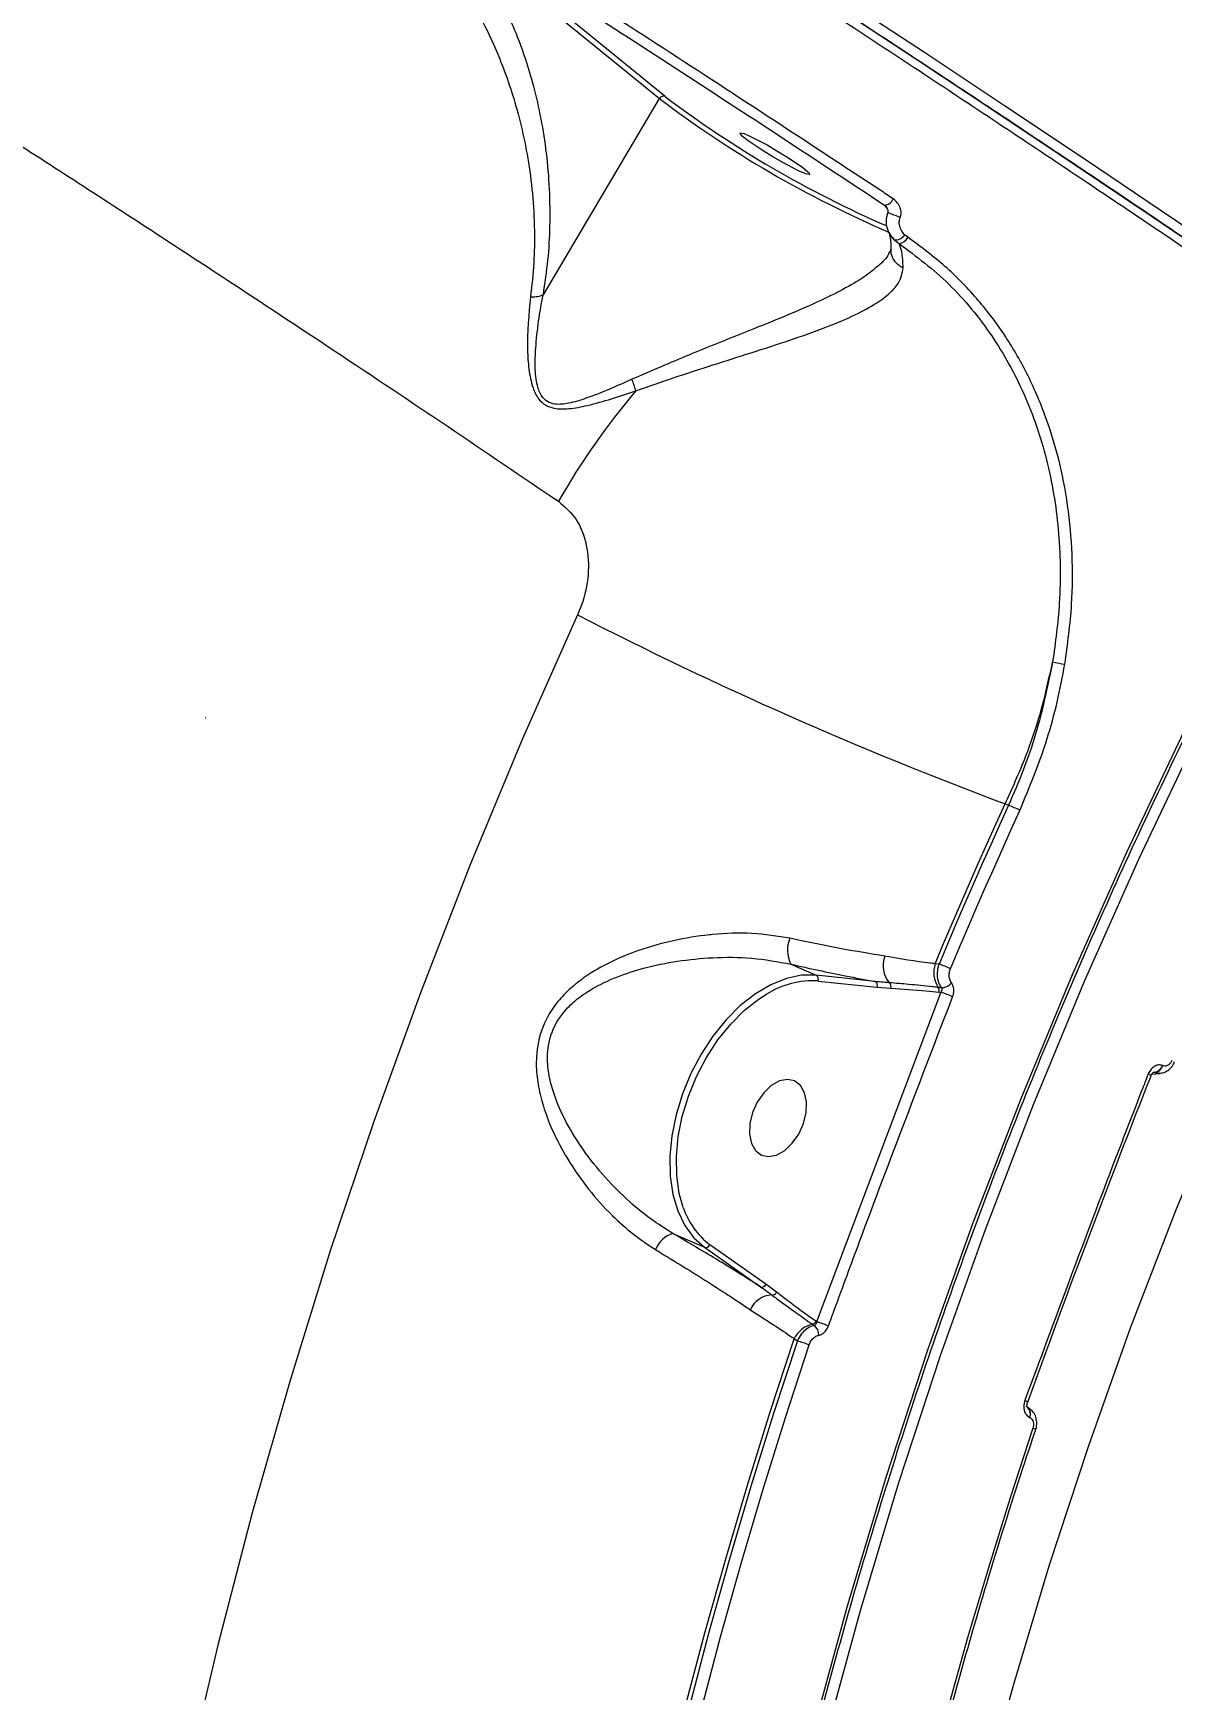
# Model space of a CAD drawing. Header units: millimetres. Extents: x -6879 to 7341, y -8047 to 7187.
# Drawn here: x 67.3 to 193.4, y 1938.3 to 2121.7 of the extents above; entities that cross this region are included whole.
import ezdxf

# ---------------------------------------------------------------- set-up
doc = ezdxf.new("R2010")
doc.units = ezdxf.units.MM
for name, color, linetype in [('DIKOM_ОБЪЕКТ', 7, 'Continuous'), ('DIKOM_РАЗМЕР_ЗОНА', 7, 'Continuous'), ('DIKOM_РАЗМЕР_ОБЪЕКТА', 7, 'Continuous')]:
    doc.layers.add(name, color=color, linetype=linetype)
doc.styles.add('style1', font='arial.ttf', dxfattribs={"width": 0.8})
doc.dimstyles.new('1-50', dxfattribs={"dimtxt": 300, "dimasz": 200, "dimexe": 100, "dimexo": 0, "dimgap": 100, "dimtad": 0, "dimdec": 0, "dimtxsty": 'style1', "dimcen": 0, "dimclrd": 7, "dimclre": 7, "dimadec": 1, "dimazin": 2, "dimtfac": 1, "dimtdec": 0, "dimtmove": 1, "dimatfit": 3, "dimfxl": 0, "dimlwd": 25, "dimlwe": 18, "dimarcsym": 0})

# ---------------------------------------------------------------- blocks, each defined once
blk = doc.blocks.new('*D19')
at = {"layer": 'Defpoints', "color": 0, "transparency": 16777216}
for p in [(5624.04, 6094.27), (-4435.35, 2864.29), (5624.04, -2640.11)]:
    blk.add_point(p, dxfattribs=at)
at = {"layer": 'DIKOM_РАЗМЕР_ОБЪЕКТА', "color": 7, "lineweight": 18, "transparency": 16777216}
for p, q in [((-4435.35, 2864.29), (-4435.35, 6194.27)), ((5624.04, -2640.11), (5624.04, 6194.27))]:
    blk.add_line(p, q, dxfattribs=at)
at = {"layer": 'DIKOM_РАЗМЕР_ОБЪЕКТА', "color": 7, "lineweight": 25, "transparency": 16777216}
for p, q in [((-4235.35, 6094.27), (2113.67, 6094.27)), ((5424.04, 6094.27), (3193.46, 6094.27))]:
    blk.add_line(p, q, dxfattribs=at)
at = {"layer": 'DIKOM_РАЗМЕР_ОБЪЕКТА', "color": 7, "transparency": 16777216}
for points in [[(-4235.35, 6127.6), (-4235.35, 6060.94), (-4435.35, 6094.27)], [(5424.04, 6127.6), (5424.04, 6060.94), (5624.04, 6094.27)]]:
    blk.add_solid(points, dxfattribs=at)
at = {"layer": 'DIKOM_РАЗМЕР_ОБЪЕКТА', "color": 0, "transparency": 16777216, "insert": (2653.56, 6094.27), "char_height": 300, "attachment_point": 5, "style": 'style1'}
blk.add_mtext('10100', dxfattribs=at)
blk = doc.blocks.new('*D17')
at = {"layer": 'Defpoints', "color": 0, "transparency": 16777216}
for p in [(-5935.35, 6990.27), (-5935.35, 998.27), (7340.79, -2830.86)]:
    blk.add_point(p, dxfattribs=at)
at = {"layer": 'DIKOM_РАЗМЕР_ЗОНА', "color": 7, "lineweight": 18, "transparency": 16777216}
for p, q in [((-5935.35, 998.27), (-5935.35, 7090.27)), ((7340.79, -2830.86), (7340.79, 7090.27))]:
    blk.add_line(p, q, dxfattribs=at)
at = {"layer": 'DIKOM_РАЗМЕР_ЗОНА', "color": 7, "lineweight": 25, "transparency": 16777216}
for p, q in [((-5735.35, 6990.27), (2016.67, 6990.27)), ((7140.79, 6990.27), (3096.46, 6990.27))]:
    blk.add_line(p, q, dxfattribs=at)
at = {"layer": 'DIKOM_РАЗМЕР_ЗОНА', "color": 7, "transparency": 16777216}
for points in [[(-5735.35, 7023.6), (-5735.35, 6956.94), (-5935.35, 6990.27)], [(7140.79, 7023.6), (7140.79, 6956.94), (7340.79, 6990.27)]]:
    blk.add_solid(points, dxfattribs=at)
at = {"layer": 'DIKOM_РАЗМЕР_ЗОНА', "color": 0, "transparency": 16777216, "insert": (2556.56, 6990.27), "char_height": 300, "attachment_point": 5, "style": 'style1'}
blk.add_mtext('13300', dxfattribs=at)

msp = doc.modelspace()

# ---------------------------------------------------------------- linework, layer by layer
at = {"layer": 'DIKOM_ОБЪЕКТ', "color": 7, "linetype": 'Continuous', "lineweight": 15}
for p, q in [((114.25, 2132.67), (136.69, 2114.42)), ((137.33, 2114.65), (114.89, 2132.9)), ((123.84, 2092.7), (136.69, 2114.42)), ((161.61, 2102.63), (161.92, 2102.2)), ((161.92, 2102.2), (161.96, 2102.15)), ((161.96, 2101.8), (161.98, 2101.79)), ((162.7, 2098.79), (163.25, 2098.36)), ((164.19, 2099.06), (163.84, 2099.34)), ((86.38, 2045.91), (86.47, 2045.89)), ((174.97, 2036.36), (175.35, 2036.2)), ((151.26, 2018.61), (154.06, 2017.38)), ((160.6, 2016.7), (154.06, 2017.38)), ((167.66, 2018.63), (167.23, 2018.67)), ((167.87, 2015.5), (154.1, 1979.02)), ((154.28, 2016.75), (160.81, 2016.07)), ((160.81, 2016.07), (162.32, 2015.96)), ((167.64, 2015.53), (167.87, 2015.5)), ((191.12, 2006.28), (191.12, 2006.28)), ((191.21, 2006.45), (192.16, 2006.53)), ((191.42, 2006.65), (191.52, 2006.65)), ((191.54, 2006.64), (191.43, 2006.63)), ((191.52, 2006.65), (191.54, 2006.64)), ((192.42, 2007.38), (192.4, 2007.39)), ((138.19, 1988.81), (141.69, 1987.28)), ((141.69, 1987.28), (147.9, 1982.9)), ((148.49, 1983.19), (142.28, 1987.56)), ((149.67, 1982.31), (148.49, 1983.19)), ((153.64, 1978.76), (153.85, 1978.61)), ((154.1, 1979.02), (154.04, 1979.07)), ((151.61, 1977.16), (151.97, 1976.91)), ((177.75, 1969.38), (177.32, 1969.66)), ((177.48, 1969.52), (177.45, 1969.54)), ((177.46, 1970.16), (177.46, 1970.16)), ((177.48, 1969.52), (177.47, 1969.53)), ((177.5, 1969.51), (177.48, 1969.52)), ((177.68, 1968.46), (177.7, 1968.45))]:
    msp.add_line(p, q, dxfattribs=at)
at = {"layer": 'DIKOM_ОБЪЕКТ', "color": 7, "linetype": 'Continuous', "lineweight": 15, "flags": 128}
for points in [[(216.67, 2085.36), (208.69, 2090.85), (200.52, 2096.43), (192.16, 2102.08), (183.62, 2107.82), (174.91, 2113.63), (166.03, 2119.5), (156.99, 2125.44)], [(156.05, 2124.74), (165.07, 2118.82), (173.93, 2112.96), (182.62, 2107.16), (191.14, 2101.44), (199.48, 2095.8), (207.64, 2090.23), (215.59, 2084.76)], [(153.28, 2106), (152.91, 2106.09), (152.26, 2106.36), (151.38, 2106.8), (150.35, 2107.35), (149.25, 2107.98), (148.17, 2108.64), (147.19, 2109.28), (146.41, 2109.83), (145.87, 2110.26), (145.62, 2110.54), (145.68, 2110.63), (146.06, 2110.54), (146.71, 2110.26), (147.58, 2109.83), (148.61, 2109.28), (149.71, 2108.64), (150.8, 2107.98), (151.77, 2107.35), (152.56, 2106.8), (153.1, 2106.36), (153.35, 2106.09), (153.28, 2106)], [(215.87, 2083.49), (208.51, 2070.64), (201.48, 2057.59), (194.78, 2044.37), (188.41, 2030.98), (182.39, 2017.43), (176.7, 2003.72), (171.37, 1989.87), (166.38, 1975.89), (161.75, 1961.79), (157.48, 1947.56), (153.56, 1933.23), (150.01, 1918.81), (146.83, 1904.29), (144.01, 1889.7), (141.56, 1875.04), (139.48, 1860.32), (137.77, 1845.55), (136.43, 1830.74), (135.47, 1815.91), (134.88, 1801.05), (134.67, 1786.18)], [(136.21, 1786.18), (136.42, 1801), (137, 1815.82), (137.96, 1830.61), (139.29, 1845.37), (141, 1860.1), (143.07, 1874.77), (145.52, 1889.39), (148.33, 1903.94), (151.5, 1918.41), (155.04, 1932.79), (158.95, 1947.08), (163.21, 1961.26), (167.82, 1975.32), (172.79, 1989.26), (178.11, 2003.07), (183.78, 2016.73), (189.79, 2030.24), (196.13, 2043.6), (202.82, 2056.78), (209.83, 2069.78), (217.17, 2082.6)], [(127.63, 2057.29), (121.51, 2043.47), (115.7, 2029.52), (110.23, 2015.43), (105.08, 2001.22), (100.25, 1986.88), (95.77, 1972.44), (91.61, 1957.89), (87.79, 1943.25), (84.31, 1928.52), (81.18, 1913.71), (78.38, 1898.84), (75.93, 1883.89), (73.83, 1868.9), (72.07, 1853.86)], [(167.23, 2018.67), (168.16, 2020.9), (169.11, 2023.12), (170.07, 2025.34), (171.03, 2027.55), (172, 2029.76), (172.98, 2031.97), (173.97, 2034.17), (174.97, 2036.36)], [(175.35, 2036.2), (174.36, 2034.01), (173.38, 2031.83), (172.4, 2029.64), (171.44, 2027.44), (170.48, 2025.24), (169.53, 2023.04), (168.59, 2020.84), (167.66, 2018.63)], [(168.93, 2018.1), (169.86, 2020.31), (170.8, 2022.51), (171.75, 2024.71), (172.7, 2026.9), (173.67, 2029.09), (174.64, 2031.28), (175.62, 2033.46), (176.61, 2035.64)], [(154.06, 2017.38), (152.44, 2017.38), (150.75, 2017.03), (149.03, 2016.34), (147.32, 2015.34), (145.65, 2014.04), (144.08, 2012.47), (142.61, 2010.66), (141.3, 2008.66), (140.17, 2006.5), (139.24, 2004.25), (138.54, 2001.93), (138.08, 1999.62), (137.86, 1997.35), (137.9, 1995.17), (138.19, 1993.14), (138.73, 1991.3), (139.51, 1989.69), (140.5, 1988.34), (141.69, 1987.28)], [(139.32, 1991.7), (138.89, 1993.25), (138.61, 1995.22), (138.57, 1997.33), (138.78, 1999.53), (139.23, 2001.77), (139.91, 2004.02), (140.81, 2006.2), (141.91, 2008.29), (143.18, 2010.23), (144.59, 2011.98), (146.12, 2013.51), (147.74, 2014.77), (148.56, 2015.3)], [(152.64, 2000.98), (152.94, 2002.2), (152.98, 2003.37), (152.77, 2004.39), (152.32, 2005.18), (151.67, 2005.69), (150.87, 2005.86), (149.98, 2005.69), (149.08, 2005.18), (148.24, 2004.38), (147.53, 2003.36), (147.01, 2002.19), (146.71, 2000.97), (146.67, 1999.8), (146.88, 1998.78), (147.33, 1997.98), (147.99, 1997.48), (148.79, 1997.31), (149.67, 1997.48), (150.57, 1997.99), (151.41, 1998.79), (152.12, 1999.81), (152.64, 2000.98)], [(158.93, 1856.83), (160.89, 1870.63), (163.2, 1884.39), (165.85, 1898.08), (168.85, 1911.69), (172.18, 1925.23), (175.86, 1938.67), (179.86, 1952.02), (184.2, 1965.25), (188.87, 1978.37), (193.87, 1991.37), (199.19, 2004.24)], [(133.69, 1911.55), (135.52, 1919.85), (137.48, 1928.14), (139.54, 1936.39), (141.73, 1944.61), (144.03, 1952.8), (146.44, 1960.96), (148.97, 1969.08), (151.61, 1977.16)], [(151.97, 1976.91), (149.34, 1968.87), (146.83, 1960.79), (144.43, 1952.67), (142.14, 1944.52), (139.97, 1936.34), (137.91, 1928.13), (135.97, 1919.89), (134.14, 1911.62)], [(135.48, 1911.34), (137.31, 1919.59), (139.25, 1927.81), (141.3, 1936.01), (143.47, 1944.17), (145.75, 1952.3), (148.15, 1960.4), (150.66, 1968.46), (153.28, 1976.48)], [(178.06, 1967.26), (175.54, 1959.56), (173.13, 1951.82), (170.82, 1944.05), (168.63, 1936.25), (166.55, 1928.41), (164.58, 1920.55), (162.72, 1912.65), (160.98, 1904.73)]]:
    msp.add_lwpolyline(points, dxfattribs=at)
at = {"layer": 'DIKOM_ОБЪЕКТ', "color": 7, "linetype": 'Continuous', "lineweight": 15}
for centre, radius, start, end in [((137.13, 2114.19), 0.498, 67.1831, 152.586), ((209.67, 2210.6), 120.73, 232.81, 246.8349), ((208.93, 2209.23), 118.63, 232.8748, 246.6394), ((161.59, 2103.69), 1.06, 271.1271, 339.0813), ((151.39, 2072.91), 30.76, 67.1028, 69.8951), ((164.24, 2100.56), 2.35, 202.4444, 229.0818), ((162.84, 2099.95), 1.17, 263.143, 328.746), ((163.13, 2099.51), 1.15, 276.034, 336.7994), ((114, 2076.04), 20.97, 16.7185, 20.3894), ((195.92, 2029.71), 81.03, 139.7404, 150.3079), ((329.43, 2449.95), 441.49, 242.8, 249.5216), ((182.03, 2057.86), 6.05, 252.7496, 265.8271), ((171.41, 2025.68), 11.23, 62.4448, 69.4617), ((154.2, 2020.17), 3.33, 156.7136, 207.8473), ((164.43, 2018.46), 2.97, 159.3006, 219.7841), ((153.79, 2016.94), 0.522, 339.3328, 58.4982), ((170.07, 2017.7), 3, 161.1008, 213.5453), ((163.73, 2007.21), 12.07, 64.4731, 71.0016), ((153.69, 2007.13), 9.64, 86.4956, 122.1328), ((160.32, 2016.26), 0.522, 339.3328, 58.4982), ((161.78, 2016.13), 0.563, 342.3195, 49.3115), ((167.07, 2015.71), 0.597, 342.4877, 33.8136), ((162.78, 2000.22), 16.11, 66.6536, 71.5581), ((167.88, 2017.53), 1.52, 270.5478, 319.4288), ((190.4, 2005.25), 1.26, 55.0387, 70.6318), ((191.4, 2007.68), 1.04, 276.6527, 343.6922), ((191.42, 2007.67), 1.04, 276.6402, 343.6957), ((147.48, 1994.4), 8.59, 198.3057, 232.7528), ((139.07, 1985.96), 2.99, 107.1001, 159.1639), ((141.82, 1987.76), 0.498, 254.4553, 336.7342), ((148.04, 1983.38), 0.498, 254.4678, 336.7127), ((149.19, 1982.54), 0.537, 264.0977, 333.6566), ((149.29, 1979.25), 2.76, 93.2579, 156.3185), ((154.24, 1975.92), 2.9, 101.9253, 154.7611), ((153.52, 1979.33), 0.577, 281.5066, 333.1517), ((152.99, 1977.56), 1.36, 359.2531, 50.7115), ((151.08, 1968.48), 10.97, 66.778, 73.983), ((148.08, 1962.81), 14.62, 69.1846, 74.5766), ((176.92, 1969.54), 0.828, 48.9068, 72.7904), ((176.89, 1968.86), 0.888, 332.859, 47.9461), ((176.91, 1968.85), 0.888, 332.8531, 47.9542), ((177.75, 1966.24), 1.07, 55.2785, 73.4102)]:
    msp.add_arc(centre, radius, start, end, dxfattribs=at)
for points, knots in [([(-378.21, 2407.52), (-377.37, 2407.49), (-375.1, 2407.41), (-370.52, 2406.74), (-364.2, 2405.33), (-356.76, 2403.24), (-348.18, 2400.45), (-338.47, 2396.96), (-327.84, 2392.84), (-316.35, 2388.12), (-304.07, 2382.84), (-290.81, 2376.92), (-276.57, 2370.35), (-261.38, 2363.13), (-245.56, 2355.44), (-229.19, 2347.29), (-212.36, 2338.75), (-194.77, 2329.66), (-176.47, 2320.05), (-157.5, 2309.93), (-138.51, 2299.64), (-119.58, 2289.25), (-100.79, 2278.81), (-81.62, 2268.02), (-62.1, 2256.91), (-42.29, 2245.5), (-22.37, 2233.89), (-2.38, 2222.11), (17.62, 2210.2), (37.67, 2198.11), (57.73, 2185.89), (77.71, 2173.56), (97.18, 2161.41), (116.08, 2149.47), (134.36, 2137.77), (152.34, 2126.12), (169.93, 2114.57), (187.05, 2103.16), (202.39, 2092.78), (211.74, 2086.34), (215.87, 2083.49)], [0, 0, 0, 0, 0.0156515, 0.0421674, 0.0687037, 0.0952198, 0.122506, 0.1498141, 0.1771006, 0.2036165, 0.2301528, 0.2566687, 0.2839552, 0.3112634, 0.3385495, 0.3650654, 0.391602, 0.418118, 0.4454041, 0.4727126, 0.4999988, 0.52556, 0.5511396, 0.5767008, 0.6029495, 0.629218, 0.6554666, 0.6819827, 0.7085192, 0.7350352, 0.7623214, 0.78963, 0.816916, 0.8434322, 0.8699686, 0.8964847, 0.9237711, 0.9510795, 0.9783657, 1, 1, 1, 1]), ([(215.81, 2084.61), (211.69, 2087.45), (202.44, 2093.81), (187.31, 2104.05), (170.48, 2115.27), (153, 2126.75), (134.98, 2138.44), (116.49, 2150.27), (97.58, 2162.22), (78.28, 2174.27), (58.63, 2186.39), (38.7, 2198.55), (18.57, 2210.68), (-1.66, 2222.74), (-21.68, 2234.54), (-41.45, 2246.06), (-60.95, 2257.29), (-80.37, 2268.35), (-99.62, 2279.18), (-118.62, 2289.75), (-137.55, 2300.15), (-156.37, 2310.34), (-175.03, 2320.29), (-193.24, 2329.86), (-210.92, 2339), (-227.98, 2347.67), (-244.37, 2355.83), (-260.05, 2363.46), (-275, 2370.56), (-289.18, 2377.11), (-302.53, 2383.08), (-314.99, 2388.44), (-325.78, 2392.87), (-335.06, 2396.49), (-343.03, 2399.43), (-350.34, 2401.94), (-357.07, 2404.06), (-363.07, 2405.68), (-366.88, 2406.62), (-368.46, 2406.87), (-368.49, 2406.87)], [0, 0, 0, 0, 0.022643, 0.050731, 0.078907, 0.107128, 0.135349, 0.163525, 0.191612, 0.2197, 0.247876, 0.276097, 0.304318, 0.332494, 0.360581, 0.387634, 0.414765, 0.441936, 0.469108, 0.496239, 0.523291, 0.551379, 0.579555, 0.607776, 0.635996, 0.664172, 0.69226, 0.720347, 0.748523, 0.776744, 0.804965, 0.833141, 0.861229, 0.883988, 0.90677, 0.929552, 0.952311, 0.975868, 0.999452, 1, 1, 1, 1]), ([(-358.23, 2337.45), (-355.94, 2336.79), (-351.36, 2335.48), (-343.27, 2332.72), (-334.32, 2329.4), (-324.46, 2325.49), (-313.77, 2321.02), (-302.27, 2315.98), (-289.96, 2310.38), (-276.87, 2304.24), (-263.05, 2297.58), (-248.58, 2290.43), (-233.51, 2282.83), (-217.89, 2274.79), (-201.72, 2266.32), (-185.06, 2257.44), (-167.95, 2248.18), (-150.48, 2238.58), (-132.73, 2228.7), (-114.74, 2218.54), (-96.54, 2208.13), (-78.16, 2197.48), (-59.67, 2186.64), (-41.16, 2175.65), (-22.72, 2164.56), (-4.38, 2153.4), (13.82, 2142.18), (31.85, 2130.93), (49.65, 2119.68), (67.12, 2108.49), (84.19, 2097.41), (99.57, 2087.28), (113.35, 2078.09), (121.47, 2072.59), (125.53, 2069.84)], [0, 0, 0, 0, 0.0315566, 0.063213, 0.0949198, 0.1266266, 0.158283, 0.1898394, 0.2213972, 0.2530544, 0.284762, 0.31647, 0.3481275, 0.3796851, 0.4112654, 0.4429444, 0.4746742, 0.5064042, 0.5380838, 0.5696641, 0.6012951, 0.6330254, 0.6648065, 0.6965876, 0.7283185, 0.7599502, 0.7916593, 0.8234678, 0.8553269, 0.8871864, 0.9189953, 0.9507052, 0.9753525, 1, 1, 1, 1]), ([(109.45, 2133.33), (110.31, 2132.46), (112.03, 2130.7), (114.34, 2127.64), (116.45, 2124.28), (118.56, 2120.09), (120.21, 2115.78), (121.41, 2111.44), (122.16, 2107.81), (122.67, 2103.94), (122.89, 2100.06), (122.84, 2096.25), (122.56, 2093.74), (122.42, 2092.48)], [0, 0, 0, 0, 0.100764, 0.201527, 0.303791, 0.406059, 0.549022, 0.627945, 0.706849, 0.787295, 0.86771, 0.933557, 1, 1, 1, 1]), ([(123.84, 2092.7), (124.03, 2093.99), (124.41, 2096.59), (124.62, 2100.51), (124.57, 2104.47), (124.23, 2108.43), (123.63, 2112.2), (122.61, 2116.7), (120.83, 2121.99), (118.04, 2127.76), (115.52, 2131.03), (114.25, 2132.67)], [0, 0, 0, 0, 0.071415, 0.143565, 0.228292, 0.31305, 0.399787, 0.486541, 0.639753, 0.818877, 1, 1, 1, 1]), ([(114.44, 2133.26), (118.49, 2130.67), (126.58, 2125.49), (138.48, 2117.8), (150.2, 2110.16), (157.81, 2105.14), (161.61, 2102.63)], [0, 0, 0, 0, 0.249314, 0.498628, 0.749312, 1, 1, 1, 1]), ([(162.58, 2103.31), (162.1, 2103.64), (159.66, 2105.24), (153.28, 2109.44), (143.3, 2115.98), (130.02, 2124.59), (120.56, 2130.64), (115.29, 2134.01)], [0, 0, 0, 0, 0.032157, 0.1607906, 0.4182841, 0.6757766, 1, 1, 1, 1]), ([(163.36, 2101.25), (163.37, 2101.3), (163.44, 2101.48), (163.48, 2101.84), (163.38, 2102.36), (163.09, 2102.91), (162.76, 2103.17), (162.58, 2103.31)], [0, 0, 0, 0, 0.057951, 0.224474, 0.430059, 0.700445, 1, 1, 1, 1]), ([(161.61, 2102.63), (161.68, 2102.57), (161.81, 2102.45), (161.94, 2102.23), (162, 2102.04), (162, 2101.91), (161.99, 2101.84), (161.98, 2101.81), (161.98, 2101.79)], [0, 0, 0, 0, 0.353354, 0.650068, 0.841924, 0.924652, 0.964422, 1, 1, 1, 1]), ([(161.98, 2101.79), (161.92, 2101.62), (161.78, 2101.22), (161.78, 2100.46), (162.04, 2099.56), (162.47, 2099.06), (162.7, 2098.79)], [0, 0, 0, 0, 0.161579, 0.391343, 0.67238, 1, 1, 1, 1]), ([(162.08, 2099.63), (162.08, 2099.62), (162.12, 2099.54), (162.23, 2099.16), (162.32, 2098.52), (162.32, 2097.92), (162.31, 2097.69)], [0, 0, 0, 0, 0.050212, 0.410539, 0.770994, 1, 1, 1, 1]), ([(163.84, 2099.34), (163.7, 2099.52), (163.43, 2099.84), (163.26, 2100.41), (163.24, 2100.89), (163.32, 2101.15), (163.36, 2101.25)], [0, 0, 0, 0, 0.346702, 0.631219, 0.851312, 1, 1, 1, 1]), ([(162.3, 2097.75), (162.3, 2097.73), (162.3, 2097.66), (162.3, 2097.58), (162.17, 2097.39), (162.14, 2097.34)], [0, 0, 0, 0, 0.211582, 0.798108, 1, 1, 1, 1]), ([(163.69, 2095.67), (163.65, 2095.69), (163.43, 2095.79), (163, 2096.09), (162.56, 2096.67), (162.32, 2097.26), (162.35, 2097.6), (162.36, 2097.69)], [0, 0, 0, 0, 0.049119, 0.275196, 0.584973, 0.894713, 1, 1, 1, 1]), ([(163.25, 2098.36), (165.15, 2096.94), (168.04, 2094.77), (171.29, 2091.16), (174.24, 2087.25), (176.65, 2082.89), (178.5, 2078.19), (179.96, 2073.26), (180.84, 2068.06), (181.11, 2062.7), (181.03, 2057.79), (180.54, 2054.25), (180.24, 2052.09)], [0, 0, 0, 0, 0.144651, 0.219138, 0.293624, 0.438382, 0.512898, 0.587414, 0.733124, 0.808132, 0.88314, 1, 1, 1, 1]), ([(163.69, 2095.67), (163.66, 2096.3), (163.61, 2097.35), (163.35, 2098.08), (163.25, 2098.36)], [0, 0, 0, 0, 0.602614, 1, 1, 1, 1]), ([(181.59, 2051.83), (181.89, 2054.03), (182.45, 2058.09), (182.47, 2063.98), (181.99, 2069.4), (180.96, 2074.65), (179.4, 2079.64), (177.31, 2084.34), (174.74, 2088.69), (171.66, 2092.62), (168.17, 2096.15), (165.51, 2098.09), (164.19, 2099.06)], [0, 0, 0, 0, 0.116681, 0.215085, 0.313797, 0.412202, 0.510061, 0.608225, 0.706085, 0.803956, 0.902131, 1, 1, 1, 1]), ([(162.15, 2097.4), (162.12, 2097.34), (161.96, 2096.83), (160.99, 2095.93), (159.36, 2094.61), (157.03, 2093.26), (153.99, 2091.77), (150.29, 2090.19), (145.52, 2088.27), (139.87, 2086.04), (135.75, 2084.25), (133.65, 2083.35)], [0, 0, 0, 0, 0.0131271, 0.0961804, 0.1816264, 0.2821329, 0.3853556, 0.5099818, 0.6376834, 0.8162766, 1, 1, 1, 1]), ([(134.08, 2082.07), (135.5, 2082.57), (138.33, 2083.55), (142.62, 2084.94), (146.95, 2086.31), (151.19, 2087.68), (154.97, 2089.01), (158.09, 2090.31), (160.43, 2091.53), (162.12, 2092.75), (163.39, 2094.08), (163.58, 2095.09), (163.69, 2095.67)], [0, 0, 0, 0, 0.107596, 0.215495, 0.322924, 0.43681, 0.550583, 0.644164, 0.737667, 0.816616, 0.895508, 1, 1, 1, 1]), ([(122.42, 2092.48), (122.23, 2090.53), (121.97, 2087.89), (122.2, 2084.47), (122.55, 2082.6), (123.2, 2081.22), (124.04, 2080.45), (125.19, 2080.04), (126.78, 2080.05), (129.82, 2080.64), (132.29, 2081.47), (134.08, 2082.07)], [0, 0, 0, 0, 0.265789, 0.359381, 0.454309, 0.517754, 0.563288, 0.608577, 0.680318, 0.768872, 1, 1, 1, 1]), ([(122.42, 2092.48), (122.46, 2092.48), (122.73, 2092.47), (123.26, 2092.5), (123.63, 2092.63), (123.83, 2092.69)], [0, 0, 0, 0, 0.079482, 0.497257, 1, 1, 1, 1]), ([(133.65, 2083.35), (131.96, 2082.59), (129.64, 2081.55), (126.79, 2080.67), (125.31, 2080.5), (124.26, 2080.81), (123.54, 2081.53), (123.07, 2082.88), (122.89, 2084.7), (123.04, 2088.1), (123.43, 2090.8), (123.83, 2092.69), (123.83, 2092.69)], [0, 0, 0, 0, 0.23698, 0.325274, 0.393817, 0.435138, 0.476448, 0.536458, 0.630853, 0.72578, 0.999678, 1, 1, 1, 1]), ([(123.83, 2092.69), (123.83, 2092.69), (123.84, 2092.69), (123.84, 2092.7), (123.84, 2092.7), (123.84, 2092.7)], [0, 0, 0, 0, 0.235622, 0.564441, 1, 1, 1, 1]), ([(135.03, 1786.18), (135.04, 1788.55), (135.08, 1795.44), (135.38, 1806.83), (136.03, 1820.36), (136.99, 1833.86), (138.26, 1847.34), (139.85, 1860.79), (141.74, 1874.19), (143.94, 1887.55), (146.44, 1900.85), (149.25, 1914.08), (152.36, 1927.25), (155.78, 1940.34), (159.49, 1953.35), (163.51, 1966.26), (167.81, 1979.07), (172.42, 1991.78), (177.31, 2004.38), (182.49, 2016.86), (187.95, 2029.21), (193.7, 2041.43), (199.73, 2053.51), (206.03, 2065.44), (211.54, 2075.33), (214.99, 2081.23), (216.16, 2083.24)], [0, 0, 0, 0, 0.022818, 0.066212, 0.109606, 0.153, 0.196394, 0.239788, 0.283183, 0.326577, 0.369971, 0.413366, 0.45676, 0.500154, 0.543548, 0.586942, 0.630337, 0.673731, 0.717125, 0.76052, 0.803914, 0.847308, 0.890703, 0.934097, 0.977492, 1, 1, 1, 1]), ([(125.53, 2069.84), (126.23, 2069.23), (127.65, 2067.97), (128.75, 2065.01), (128.94, 2061.7), (128.38, 2059.05), (127.78, 2057.64), (127.63, 2057.29)], [0, 0, 0, 0, 0.2187085, 0.4447845, 0.6794146, 0.9191984, 1, 1, 1, 1]), ([(174.97, 2036.36), (175.76, 2038.08), (177.3, 2041.46), (179.07, 2046.74), (179.85, 2050.3), (180.24, 2052.09)], [0, 0, 0, 0, 0.339545, 0.667764, 1, 1, 1, 1]), ([(180.24, 2052.09), (179.69, 2049.41), (178.85, 2045.35), (177.03, 2040.08), (175.91, 2037.49), (175.35, 2036.2)], [0, 0, 0, 0, 0.492809, 0.746406, 1, 1, 1, 1]), ([(176.61, 2035.64), (177.68, 2038.22), (179.3, 2042.14), (180.79, 2047.62), (181.33, 2050.43), (181.59, 2051.83)], [0, 0, 0, 0, 0.492764, 0.746381, 1, 1, 1, 1]), ([(151.14, 2021.49), (149.75, 2021.71), (146.98, 2022.16), (143.92, 2022.03), (141.01, 2021.74), (138.23, 2021.29), (134.57, 2020.26), (131.28, 2018.92), (128.77, 2017.48), (126.83, 2015.97), (125.11, 2014.21), (123.59, 2011.69), (122.99, 2008.74), (123.09, 2006.13), (123.61, 2003.42), (124.71, 2000.33), (126.53, 1996.91), (128.79, 1993.67), (131.26, 1990.92), (133.77, 1988.67), (135.44, 1987.57), (136.27, 1987.02)], [0, 0, 0, 0, 0.07269, 0.145523, 0.151132, 0.217329, 0.28354, 0.337715, 0.391815, 0.425486, 0.459109, 0.513452, 0.567935, 0.604494, 0.641119, 0.702961, 0.764909, 0.830902, 0.89687, 0.948451, 1, 1, 1, 1]), ([(161.66, 2019.5), (160.08, 2019.76), (157.16, 2020.24), (153.52, 2020.97), (151.57, 2021.39), (151.14, 2021.49)], [0, 0, 0, 0, 0.478692, 0.88437, 1, 1, 1, 1]), ([(138.19, 1988.81), (137.36, 1989.33), (135.7, 1990.36), (133.18, 1992.44), (130.64, 1994.99), (128.29, 1997.93), (126.34, 2001.05), (125.09, 2003.83), (124.43, 2006.29), (124.2, 2008.6), (124.65, 2011.24), (126.07, 2013.42), (127.69, 2014.88), (129.55, 2016.12), (131.98, 2017.26), (135.15, 2018.28), (138.71, 2019.01), (142.74, 2019.4), (147.01, 2019.4), (149.83, 2018.88), (151.26, 2018.61)], [0, 0, 0, 0, 0.052436, 0.105738, 0.172699, 0.240862, 0.302319, 0.365015, 0.399806, 0.435457, 0.48611, 0.536696, 0.568684, 0.601484, 0.655092, 0.709786, 0.776899, 0.845173, 0.921307, 1, 1, 1, 1]), ([(167.23, 2018.67), (167.03, 2018.69), (165.32, 2018.87), (163.37, 2019.2), (161.66, 2019.5)], [0, 0, 0, 0, 0.117858, 1, 1, 1, 1]), ([(151.26, 2018.61), (153.3, 2018.16), (156.55, 2017.44), (159.5, 2016.9), (160.6, 2016.7)], [0, 0, 0, 0, 0.629896, 1, 1, 1, 1]), ([(167.66, 2018.63), (167.62, 2018.52), (167.49, 2018.14), (167.42, 2017.47), (167.53, 2016.65), (167.78, 2016.22), (167.9, 2016.01)], [0, 0, 0, 0, 0.120976, 0.41448, 0.706931, 1, 1, 1, 1]), ([(169.04, 2016.54), (168.97, 2016.67), (168.82, 2016.92), (168.76, 2017.41), (168.82, 2017.82), (168.91, 2018.04), (168.93, 2018.1)], [0, 0, 0, 0, 0.292787, 0.585063, 0.8788, 1, 1, 1, 1]), ([(162.15, 2016.56), (161.93, 2016.58), (161.41, 2016.62), (160.89, 2016.67), (160.6, 2016.7)], [0, 0, 0, 0, 0.435322, 1, 1, 1, 1]), ([(167.56, 2016.04), (167.35, 2016.06), (166.27, 2016.18), (164.48, 2016.36), (162.87, 2016.5), (162.15, 2016.56)], [0, 0, 0, 0, 0.122264, 0.611401, 1, 1, 1, 1]), ([(162.32, 2015.96), (163.63, 2015.87), (165.41, 2015.75), (167.17, 2015.58), (167.64, 2015.53)], [0, 0, 0, 0, 0.735276, 1, 1, 1, 1]), ([(167.9, 2016.01), (167.87, 2016.01), (167.76, 2016.02), (167.65, 2016.03), (167.56, 2016.04)], [0, 0, 0, 0, 0.249813, 1, 1, 1, 1]), ([(167.9, 2016.01), (167.92, 2015.96), (167.96, 2015.88), (167.96, 2015.72), (167.92, 2015.59), (167.88, 2015.52), (167.87, 2015.5)], [0, 0, 0, 0, 0.292962, 0.592478, 0.900481, 1, 1, 1, 1]), ([(169.16, 2015.01), (169.18, 2015.06), (169.26, 2015.27), (169.31, 2015.66), (169.26, 2016.15), (169.11, 2016.41), (169.04, 2016.54)], [0, 0, 0, 0, 0.096378, 0.398567, 0.699193, 1, 1, 1, 1]), ([(155.4, 1978.56), (155.63, 1979.18), (156.78, 1982.3), (161.27, 1994.48), (165.7, 2005.99), (169.16, 2015.01)], [0, 0, 0, 0, 0.051226, 0.256127, 1, 1, 1, 1]), ([(193.44, 2007.96), (193.44, 2007.96), (193.4, 2007.85), (193.29, 2007.66), (193.09, 2007.48), (192.88, 2007.36), (192.65, 2007.31), (192.49, 2007.36), (192.42, 2007.38)], [0, 0, 0, 0, 0.004362, 0.219808, 0.435659, 0.568256, 0.793907, 1, 1, 1, 1]), ([(190.81, 2006.44), (190.57, 2005.82), (189.36, 2002.72), (184.71, 1990.71), (180.47, 1979.27), (177.16, 1970.33)], [0, 0, 0, 0, 0.05171, 0.258553, 1, 1, 1, 1]), ([(177.49, 1970.15), (178.67, 1973.39), (181.92, 1982.34), (186.48, 1994.38), (189.92, 2003.16), (191.14, 2006.27)], [0, 0, 0, 0, 0.268187, 0.740565, 1, 1, 1, 1]), ([(192.4, 2007.39), (192.32, 2007.42), (192.13, 2007.48), (191.78, 2007.45), (191.39, 2007.25), (191.04, 2006.9), (190.89, 2006.59), (190.81, 2006.44)], [0, 0, 0, 0, 0.134251, 0.347, 0.563257, 0.781739, 1, 1, 1, 1]), ([(191.12, 2006.28), (191.13, 2006.3), (191.15, 2006.38), (191.23, 2006.5), (191.33, 2006.61), (191.42, 2006.67), (191.43, 2006.67), (191.43, 2006.67)], [0, 0, 0, 0, 0.058973, 0.294807, 0.522456, 0.758895, 1, 1, 1, 1]), ([(191.42, 2006.67), (191.43, 2006.67), (191.47, 2006.67), (191.5, 2006.66), (191.52, 2006.65)], [0, 0, 0, 0, 0.267024, 1, 1, 1, 1]), ([(191.54, 2006.64), (191.7, 2006.58), (191.9, 2006.51), (192.11, 2006.56), (192.15, 2006.57)], [0, 0, 0, 0, 0.796062, 1, 1, 1, 1]), ([(192.13, 2006.54), (192.33, 2006.58), (192.74, 2006.65), (193.25, 2007.03), (193.6, 2007.43), (193.69, 2007.72), (193.71, 2007.79)], [0, 0, 0, 0, 0.289803, 0.584307, 0.898407, 1, 1, 1, 1]), ([(147.9, 1982.9), (146.41, 1983.85), (143.38, 1985.75), (139.93, 1987.78), (138.19, 1988.81)], [0, 0, 0, 0, 0.494761, 1, 1, 1, 1]), ([(136.27, 1987.02), (138.12, 1985.89), (141.87, 1983.59), (145.19, 1981.43), (146.75, 1980.37), (146.76, 1980.36)], [0, 0, 0, 0, 0.491402, 0.997064, 1, 1, 1, 1]), ([(147.9, 1982.9), (148.09, 1982.78), (148.5, 1982.49), (148.91, 1982.18), (149.13, 1982.01)], [0, 0, 0, 0, 0.440269, 1, 1, 1, 1]), ([(154.04, 1979.07), (152.99, 1979.81), (151.52, 1980.87), (150.09, 1981.98), (149.67, 1982.31)], [0, 0, 0, 0, 0.708816, 1, 1, 1, 1]), ([(146.76, 1980.36), (147.53, 1979.86), (149.08, 1978.86), (150.66, 1977.85), (151.45, 1977.27), (151.61, 1977.16)], [0, 0, 0, 0, 0.443905, 0.891138, 1, 1, 1, 1]), ([(149.13, 1982.01), (149.31, 1981.88), (150.2, 1981.21), (151.71, 1980.12), (153.03, 1979.19), (153.64, 1978.76)], [0, 0, 0, 0, 0.117874, 0.58949, 1, 1, 1, 1]), ([(153.85, 1978.61), (153.79, 1978.6), (153.49, 1978.54), (152.96, 1978.27), (152.35, 1977.69), (152.1, 1977.17), (151.97, 1976.91)], [0, 0, 0, 0, 0.081362, 0.3857869, 0.6937183, 1, 1, 1, 1]), ([(154.1, 1979.02), (154.09, 1978.96), (154.07, 1978.84), (153.99, 1978.7), (153.9, 1978.63), (153.85, 1978.62), (153.85, 1978.61)], [0, 0, 0, 0, 0.334468, 0.654895, 0.9513, 1, 1, 1, 1]), ([(154.35, 1977.54), (154.37, 1977.55), (154.53, 1977.58), (154.83, 1977.73), (155.18, 1978.08), (155.33, 1978.4), (155.4, 1978.56)], [0, 0, 0, 0, 0.052437, 0.365058, 0.682825, 1, 1, 1, 1]), ([(153.28, 1976.48), (153.34, 1976.64), (153.48, 1976.97), (153.83, 1977.33), (154.13, 1977.5), (154.31, 1977.54), (154.35, 1977.54)], [0, 0, 0, 0, 0.307798, 0.615885, 0.919019, 1, 1, 1, 1]), ([(177.16, 1970.33), (177.12, 1970.16), (177.02, 1969.83), (177.05, 1969.32), (177.2, 1968.88), (177.43, 1968.59), (177.61, 1968.49), (177.68, 1968.46)], [0, 0, 0, 0, 0.218237, 0.436651, 0.652897, 0.865686, 1, 1, 1, 1]), ([(177.46, 1969.53), (177.47, 1969.53), (177.48, 1969.52), (177.45, 1969.55), (177.41, 1969.65), (177.39, 1969.79), (177.41, 1969.96), (177.43, 1970.09), (177.46, 1970.16), (177.46, 1970.16)], [0, 0, 0, 0, 0.033593, 0.265117, 0.449976, 0.617793, 0.791794, 0.988298, 1, 1, 1, 1]), ([(178.35, 1967.12), (178.36, 1967.13), (178.47, 1967.39), (178.51, 1967.93), (178.37, 1968.63), (178.02, 1969.19), (177.67, 1969.41), (177.5, 1969.51)], [0, 0, 0, 0, 0.01658, 0.29491, 0.546275, 0.78198, 1, 1, 1, 1]), ([(177.73, 1969.35), (177.68, 1969.4), (177.61, 1969.46), (177.53, 1969.5), (177.5, 1969.51)], [0, 0, 0, 0, 0.698574, 1, 1, 1, 1]), ([(177.7, 1968.45), (177.71, 1968.44), (177.8, 1968.4), (177.94, 1968.28), (178.06, 1968.07), (178.13, 1967.81), (178.13, 1967.55), (178.08, 1967.35), (178.06, 1967.26)], [0, 0, 0, 0, 0.033969, 0.252348, 0.470493, 0.597917, 0.819357, 1, 1, 1, 1]), ([(161.29, 1904.64), (161.79, 1906.92), (163.23, 1913.56), (165.85, 1924.49), (169.24, 1937.39), (172.93, 1950.21), (176.03, 1960.11), (177.9, 1965.72), (178.36, 1967.12)], [0, 0, 0, 0, 0.108266, 0.314161, 0.52006, 0.72596, 0.931859, 1, 1, 1, 1])]:
    msp.add_open_spline(points, degree=3, knots=knots, dxfattribs=at)

# ---------------------------------------------------------------- dimensions: what is measured, and where the dimension line sits
at = {"layer": 'DIKOM_РАЗМЕР_ЗОНА'}
dim = msp.add_linear_dim(base=(-5935.35, 6990.27), p1=(7340.79, -2830.86), p2=(-5935.35, 998.27), text='13300', dimstyle='1-50', override={"dimscale": 1, "dimtix": 0, "dimtofl": 1, "dimtmove": 1, "dimatfit": 3}, dxfattribs=at)
dim.commit()
dim.dimension.update_dxf_attribs({"geometry": '*D17', "text_midpoint": (2556.56, 6990.27), "dimtype": 160})
at = {"layer": 'DIKOM_РАЗМЕР_ОБЪЕКТА'}
dim = msp.add_linear_dim(base=(5624.04, 6094.27), p1=(-4435.35, 2864.29), p2=(5624.04, -2640.11), text='10100', dimstyle='1-50', override={"dimscale": 1, "dimtix": 0, "dimtofl": 1, "dimtmove": 1, "dimatfit": 3}, dxfattribs=at)
dim.commit()
dim.dimension.update_dxf_attribs({"geometry": '*D19', "text_midpoint": (2653.56, 6094.27), "dimtype": 160})

doc.saveas('drawing.dxf')
